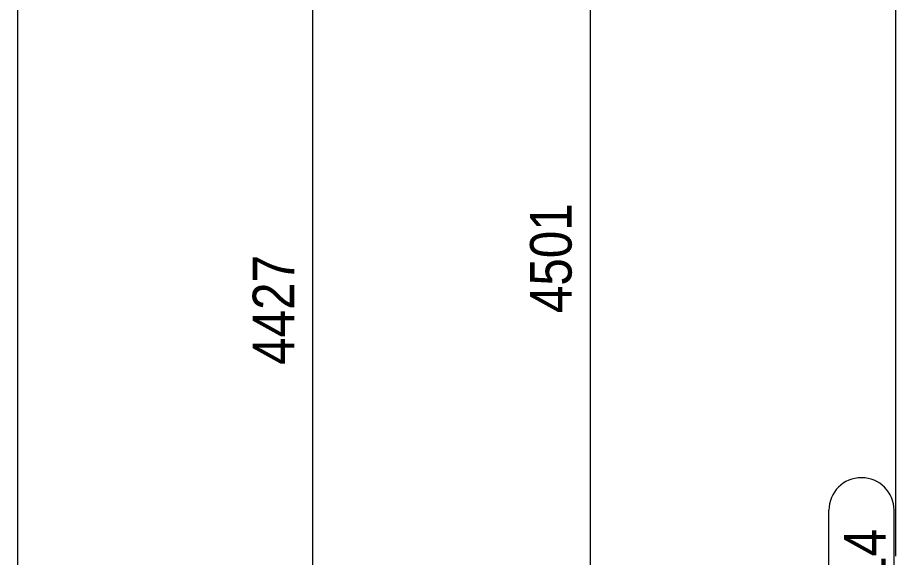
# Model space of a CAD drawing. Header units: millimetres. Extents: x 2 to 579, y 1 to 825.
# Drawn here: x 5 to 68.3, y 150.2 to 189.1 of the extents above; entities that cross this region are included whole.
import ezdxf

# ---------------------------------------------------------------- set-up
doc = ezdxf.new("R2010")
doc.units = ezdxf.units.MM
doc.linetypes.add('XKITLINE00', pattern=[0])
for name, color, linetype, lineweight in [('Dimensions', 7, 'Continuous', 0), ('DrawingSheet', 5, 'Continuous', 0), ('Part', 2, 'Continuous', 0), ('PartMark', 7, 'Continuous', 0)]:
    doc.layers.add(name, color=color, linetype=linetype, lineweight=lineweight)
doc.styles.add('ARIAL', font='ARIAL.TTF')

# ---------------------------------------------------------------- blocks, each defined once
blk = doc.blocks.new('*A62')
at = {"layer": 'Part', "color": 2, "linetype": 'XKITLINE00', "lineweight": 0}
blk.add_line((68.304, 667.574), (68.304, 150.275), dxfattribs=at)
blk = doc.blocks.new('*A121')
at = {"layer": 'DrawingSheet', "color": 5, "linetype": 'XKITLINE00', "lineweight": 0}
blk.add_line((5, 825), (5, 5), dxfattribs=at)
blk = doc.blocks.new('*A212')
at = {"layer": 'PartMark', "color": 7, "linetype": 'XKITLINE00', "lineweight": 0}
for p, q in [((63.504, 129.925), (63.504, 153.574)), ((68.204, 129.925), (68.204, 153.574))]:
    blk.add_line(p, q, dxfattribs=at)
for centre, start, end in [((65.854, 153.574), 0, 180), ((65.854, 129.925), 180, 0)]:
    blk.add_arc(centre, 2.35, start, end, dxfattribs=at)
at = {"layer": 'PartMark', "color": 3, "style": 'ARIAL', "width": 0.85}
for s, p in [('114', (67.604, 146.298)), ('/', (67.604, 144.286))]:
    blk.add_text(s, height=3, rotation=90.00021, dxfattribs=at).set_placement(p)
at = {"layer": 'PartMark', "color": 1, "style": 'ARIAL', "width": 0.85}
blk.add_text('1-C15', height=3.5, rotation=90.00021, dxfattribs=at).set_placement((67.604, 130.525))
blk = doc.blocks.new('*A219')
at = {"layer": 'Dimensions', "color": 7, "linetype": 'XKITLINE00', "lineweight": 0}
blk.add_line((26.304, 122.175), (26.304, 214.834), dxfattribs=at)
at = {"layer": 'Dimensions', "color": 3, "style": 'ARIAL', "width": 0.85}
blk.add_text('4427', height=3, rotation=90.00021, dxfattribs=at).set_placement((24.954, 164.054))
blk = doc.blocks.new('*A221')
at = {"layer": 'Dimensions', "color": 7, "linetype": 'XKITLINE00', "lineweight": 0}
blk.add_line((46.304, 122.175), (46.304, 222.282), dxfattribs=at)
at = {"layer": 'Dimensions', "color": 3, "style": 'ARIAL', "width": 0.85}
blk.add_text('4501', height=3, rotation=90.00021, dxfattribs=at).set_placement((44.954, 167.778))

msp = doc.modelspace()

# ---------------------------------------------------------------- block references
at = {"lineweight": 0}
for name in ['*A121', '*A221', '*A219', '*A212']:
    msp.add_blockref(name, (0, 0), dxfattribs=at)
at = {"layer": 'Part', "lineweight": 0}
msp.add_blockref('*A62', (0, 0), dxfattribs=at)

doc.saveas('drawing.dxf')
